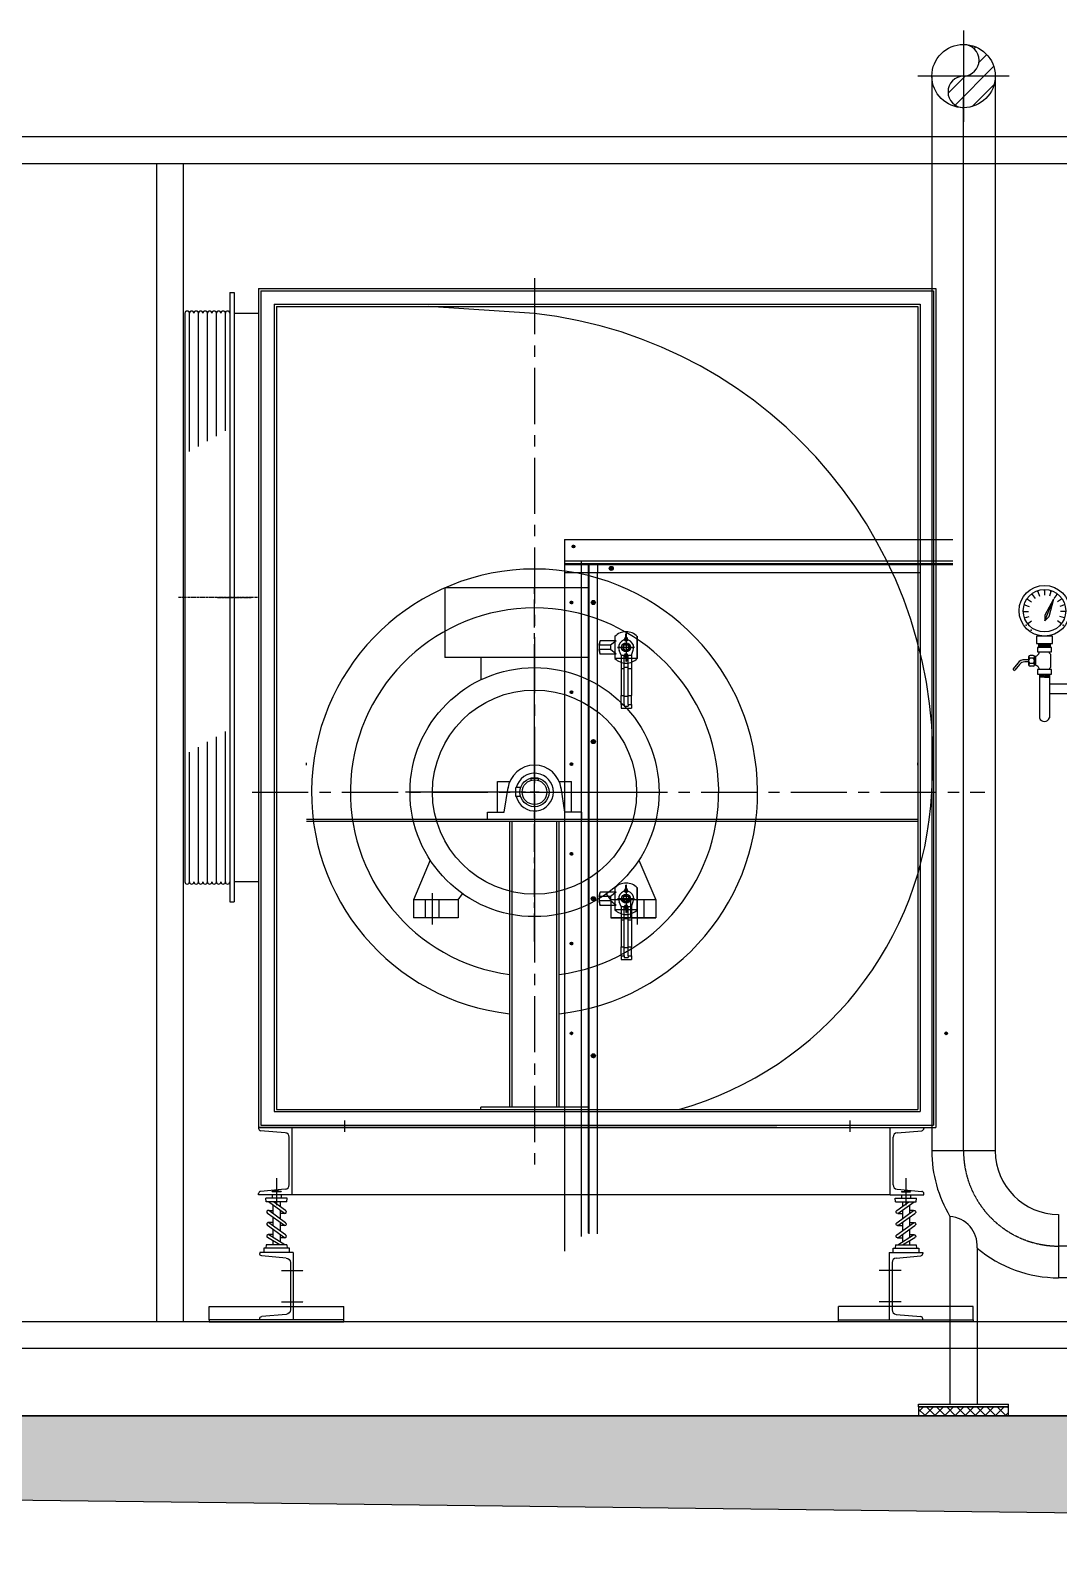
# Model space of a CAD drawing. Header units: millimetres. Extents: x -69706 to 52883, y -6882 to 68885.
# Drawn here: x -35721 to -33430, y 23984 to 27364 of the extents above; entities that cross this region are included whole.
import ezdxf

# ---------------------------------------------------------------- set-up
doc = ezdxf.new("R2010")
doc.units = ezdxf.units.MM
for name, pattern in [('YFM1P-長$0$CENTER', [2, 1.25, -0.25, 0.25, -0.25]), ('YFM1P-長$0$CENTER2', [1.125, 0.75, -0.125, 0.125, -0.125]), ('YFM1P-長$0$HIDDEN', [9.525, 6.35, -3.175])]:
    doc.linetypes.add(name, pattern=pattern)
for name, color, linetype in [('YFM1P-長$0$1', 7, 'Continuous'), ('YFM1P-長$0$ASHADE', 7, 'Continuous'), ('YFM1P-長$0$BILLET', 7, 'Continuous'), ('YFM1P-長$0$BOLT', 3, 'Continuous'), ('YFM1P-長$0$DIM', 2, 'Continuous'), ('YFM1P-長$0$DOOR-02-01', 230, 'Continuous'), ('YFM1P-長$0$FAN', 3, 'Continuous'), ('YFM1P-長$0$FLC', 40, 'Continuous'), ('YFM1P-長$0$HANDLE', 6, 'Continuous'), ('YFM1P-長$0$LOCKING', 191, 'Continuous'), ('YFM1P-長$0$M-FOUN', 252, 'Continuous'), ('YFM1P-長$0$M-PIPE-CHWS5', 160, 'Continuous'), ('YFM1P-長$0$M-PIPE-CHWS5_CL', 161, 'YFM1P-長$0$CENTER2'), ('YFM1P-長$0$MAU&DCC Valve Station$0$1', 1, 'Continuous'), ('YFM1P-長$0$MAU&DCC Valve Station$0$M-CWTR-VAVE', 4, 'Continuous'), ('YFM1P-長$0$MAU&DCC Valve Station$0$M-HVAC-5PIPE', 4, 'Continuous'), ('YFM1P-長$0$MAU&DCC Valve Station$0$M-PIPE-WWS35', 10, 'Continuous'), ('YFM1P-長$0$MOTOR', 7, 'Continuous'), ('YFM1P-長$0$TYPE14X10', 7, 'Continuous'), ('YFM1P-長$0$外觀', 4, 'Continuous'), ('YFM1P-長$0$彈簧', 161, 'Continuous'), ('YFM1P-長$0$槽鐵', 21, 'Continuous'), ('YFM1P-長$0$腳架', 7, 'Continuous'), ('YFM1P-長$0$虛線', 3, 'YFM1P-長$0$HIDDEN')]:
    doc.layers.add(name, color=color, linetype=linetype)
pattern_1 = [(50, (-286865.49, -42158.01), (182.18467, -15.939086), [19.05, -209.55]), (355, (-286865.49, -42158.01), (-35.24342, 191.05685), [15.24, -167.64058]), (100.451445, (-286850.3, -42159.34), (146.94125, 175.11775), [16.19001, -178.09024]), (46.1842, (-286865.49, -42107.21), (271.07904, -42.04233), [28.575, -314.325]), (96.63556, (-286842.9, -42110.72), (237.40413, 247.42612), [24.28502, -267.1356]), (351.18415, (-286865.49, -42107.2), (237.40413, 247.42612), [22.85997, -251.45973]), (21, (-286840.09, -42119.91), (151.61439, -102.2652), [19.05, -209.55]), (326, (-286840.09, -42119.91), (61.80203, 184.18797), [15.24, -167.64]), (71.451445, (-286827.45, -42128.43), (213.41642, 81.92277), [16.19001, -178.08994]), (37.5, (-286865.485, -42158.01), (3.088603, 84.555039), [0, -165.608, 0, -170.18, 0, -168.275]), (7.5, (-286865.485, -42158.01), (66.819663, 100.180575), [0, -97.028, 0, -161.798, 0, -64.135]), (327.5, (-286922.13, -42158.01), (135.590595, -5.728744), [0, -63.5, 0, -198.12, 0, -262.89]), (317.5, (-286947.53, -42158.01), (148.12918, 25.42649), [0, -82.55, 0, -131.572, 0, -186.69])]

# ---------------------------------------------------------------- blocks, each defined once
blk = doc.blocks.new('YFM1P-長$0$MAU&DCC Valve Station$0$ss')
at = {"layer": 'YFM1P-長$0$MAU&DCC Valve Station$0$M-CWTR-VAVE'}
for p, q in [((5348.7, 5314.2), (5357.5, 5307.8)), ((5359.1, 5324.6), (5365.5, 5315.8)), ((5372.1, 5331.2), (5375.5, 5320.9)), ((5386.6, 5333.5), (5386.6, 5322.6)), ((5406.5, 5314.3), (5387.3, 5278.6)), ((5387.6, 5265.4), (5406.5, 5314.3)), ((5406.5, 5314.3), (5396.6, 5274.9)), ((5401, 5331.2), (5397.7, 5320.9)), ((5414.1, 5324.6), (5407.7, 5315.8)), ((5424.4, 5314.2), (5415.6, 5307.8)), ((5339.8, 5286.7), (5350.7, 5286.7)), ((5342.1, 5301.2), (5352.4, 5297.8)), ((5342.1, 5272.3), (5352.4, 5275.6)), ((5387.3, 5278.6), (5387.6, 5265.4)), ((5396.6, 5274.9), (5387.6, 5265.4)), ((5431.1, 5301.2), (5420.7, 5297.8)), ((5431.1, 5272.3), (5420.7, 5275.6)), ((5433.4, 5286.7), (5422.5, 5286.7)), ((5348.7, 5259.2), (5357.5, 5265.6)), ((5424.4, 5259.2), (5415.6, 5265.6)), ((5368.6, 5231.6), (5368.6, 5215)), ((5404.6, 5231.6), (5368.6, 5231.6)), ((5368.6, 5215), (5404.6, 5215)), ((5371, 5206.6), (5371, 5196.3)), ((5402.1, 5206.6), (5371, 5206.6)), ((5374, 5206.6), (5374, 5215)), ((5374, 5212.5), (5399.2, 5214.5)), ((5374, 5210.5), (5399.2, 5212.5)), ((5374, 5208.6), (5399.2, 5210.5)), ((5374, 5206.6), (5399.2, 5208.6)), ((5399.2, 5215), (5399.2, 5206.6)), ((5402.1, 5196.3), (5402.1, 5206.6)), ((5404.6, 5215), (5404.6, 5231.6)), ((5351.3, 5178.9), (5342.7, 5178.9)), ((5351.3, 5174.2), (5342.7, 5174.2)), ((5351.3, 5185.3), (5351.3, 5167.8)), ((5351.3, 5185.3), (5351.3, 5167.8)), ((5361.1, 5188.4), (5354.4, 5188.4)), ((5361.1, 5182.2), (5354.4, 5182.2)), ((5364.2, 5185.3), (5364.2, 5167.8)), ((5366.8, 5186.9), (5366.8, 5166.3)), ((5371, 5196.3), (5402.1, 5196.3)), ((5397.7, 5193.8), (5397.7, 5196.3)), ((5400.7, 5190.8), (5397.7, 5193.8)), ((5400.7, 5162.4), (5400.7, 5190.8)), ((5327.5, 5171.7), (5316.9, 5158.5)), ((5331.2, 5168.7), (5320.6, 5155.5)), ((5361.1, 5170.9), (5354.4, 5170.9)), ((5361.1, 5164.7), (5354.4, 5164.7)), ((5371, 5156.9), (5371, 5146.6)), ((5402.1, 5156.9), (5371, 5156.9)), ((5371, 5146.6), (5402.1, 5146.6)), ((5375.7, 5146.6), (5375.7, 5049.4)), ((5375.7, 5144.8), (5397.5, 5143.1)), ((5375.7, 5142.8), (5397.5, 5141.1)), ((5375.7, 5140.8), (5397.5, 5139.1)), ((5378.6, 5146.6), (5397.5, 5145.1)), ((5397.5, 5146.6), (5397.5, 5049.4)), ((5400.7, 5162.4), (5397.7, 5159.4)), ((5397.7, 5159.4), (5397.7, 5156.9)), ((5402.1, 5146.6), (5402.1, 5156.9)), ((5397.5, 5125.5), (5476.6, 5125.5)), ((5397.5, 5103.7), (5476.6, 5103.7))]:
    blk.add_line(p, q, dxfattribs=at)
blk.add_lwpolyline([(5516.6, 5098.6), (5476.6, 5098.6), (5476.6, 5128.5), (5516.6, 5128.5)], close=True, dxfattribs=at)
for radius in [56.5, 47.3]:
    blk.add_circle((5386.6, 5288.1), radius, dxfattribs=at)
for centre, radius, start, end in [((5341.9, 5161.1), 17.9, 87.5039, 143.6351), ((5342.7, 5159.5), 14.7, 90, 141.139), ((5354.4, 5185.3), 3.1, 90, 270), ((5358.1, 5176.6), 6.74, 122.5505, 237.4495), ((5361.1, 5185.3), 3.1, 270, 90), ((5357.4, 5176.6), 6.74, 302.5505, 57.4495), ((5364.9, 5197.3), 10.4, 263.0366, 354.3974), ((5319.7, 5158.1), 2.75, 171.6144, 290.6636), ((5354.4, 5167.8), 3.1, 90, 270), ((5361.1, 5167.8), 3.1, 270, 90), ((5364.9, 5156.2), 10.4, 4.8138, 96.9634), ((5386.6, 5052.7), 11.4, 196.6033, 343.3967)]:
    blk.add_arc(centre, radius, start, end, dxfattribs=at)
for p in [(5348.7, 5314.2), (5359.1, 5324.6), (5372.1, 5331.2), (5386.6, 5333.5), (5401, 5331.2), (5414.1, 5324.6), (5339.8, 5286.7), (5342.1, 5301.2), (5433.4, 5286.7), (5342.1, 5272.3), (5345.7, 5256.2), (5357, 5244.9), (5428.3, 5256.2), (5431.1, 5272.3)]:
    blk.add_point(p, dxfattribs=at)
blk = doc.blocks.new('YFM1P-長$0$1')
at = {"layer": 'YFM1P-長$0$槽鐵'}
for p, q in [((0, 150), (0, 0)), ((0, 150), (75, 150)), ((15.6, 137.8), (70.4, 142.6)), ((75, 150), (75, 147.6)), ((6.5, 127.8), (6.5, 22.2)), ((0, 0), (75, 0)), ((15.6, 12.2), (70.4, 7.4)), ((75, 0), (75, 2.4))]:
    blk.add_line(p, q, dxfattribs=at)
for centre, radius, start, end in [((16.5, 127.8), 10, 95, 180), ((70, 147.6), 5, 275, 360), ((16.5, 22.2), 10, 180, 265), ((70, 2.4), 5, 0, 85)]:
    blk.add_arc(centre, radius, start, end, dxfattribs=at)
blk = doc.blocks.new('YFM1P-長$0$A$C26CC2670')
at = {"xscale": -1}
blk.add_blockref('YFM1P-長$0$1', (75, 0), dxfattribs=at)
blk = doc.blocks.new('YFM1P-長$0$A$C24910D2F')
at = {"layer": 'YFM1P-長$0$DIM', "linetype": 'YFM1P-長$0$CENTER2'}
for p, q in [((160.8, 114), (209.4, 114)), ((160.8, 44), (209.4, 44))]:
    blk.add_line(p, q, dxfattribs=at)
at = {"layer": 'YFM1P-長$0$槽鐵'}
for p, q in [((0, 34), (300, 34)), ((0, 4), (0, 34)), ((300, 4), (300, 34)), ((0, 4), (0, 0)), ((0, 0), (300, 0)), ((300, 0), (300, 4))]:
    blk.add_line(p, q, dxfattribs=at)
at = {"layer": 'YFM1P-長$0$虛線', "ltscale": 100}
for p, q in [((150, 4), (0, 4)), ((300, 4), (150, 4))]:
    blk.add_line(p, q, dxfattribs=at)
at = {"layer": 'YFM1P-長$0$ASHADE', "color": 4}
blk.add_blockref('YFM1P-長$0$A$C26CC2670', (112.5, 4), dxfattribs=at)
blk = doc.blocks.new('YFM1P-長$0$A$C05871275')
for p, q in [((11.6, 93.6), (20.7, 93.6)), ((46.3, 87), (36.5, 87))]:
    blk.add_line(p, q)
at = {"layer": 'YFM1P-長$0$DIM'}
blk.add_line((28.6, 165.5), (28.6, 105.5), dxfattribs=at)
at = {"layer": 'YFM1P-長$0$彈簧', "color": 0}
for p, q in [((38.6, 136), (18.6, 136)), ((18.6, 135), (18.6, 136)), ((31.6, 139), (25.6, 139)), ((25.6, 139), (25.6, 136)), ((31.6, 139), (31.6, 136)), ((38.6, 136), (38.6, 135)), ((5.6, 113), (4.7, 121)), ((52.4, 121), (4.7, 121)), ((51.6, 113), (5.6, 113)), ((47.1, 121), (10.1, 121)), ((46.3, 87), (10.4, 113)), ((38.6, 135), (18.6, 135)), ((38.6, 129), (18.6, 129)), ((18.6, 129), (18.6, 121)), ((20.7, 105.6), (20.7, 87)), ((48.6, 93.6), (22.1, 113)), ((36.5, 113), (36.5, 102.5)), ((38.6, 129), (38.6, 121)), ((51.6, 113), (52.4, 121)), ((46.3, 60), (8.5, 87.4)), ((48.6, 66.6), (11.6, 93.6)), ((20.7, 78.6), (20.7, 60)), ((36.5, 94.1), (36.5, 75.5)), ((46.3, 33), (8.5, 60.4)), ((20.7, 67), (10.1, 67)), ((20.7, 40), (10.1, 40)), ((48.6, 39.6), (11.6, 66.6)), ((46.9, 17.5), (11.6, 39.6)), ((20.7, 51.6), (20.7, 34)), ((36.5, 67.1), (36.5, 48.5)), ((47.1, 60), (36.5, 60)), ((36.5, 40.1), (36.5, 24.1)), ((36.6, 40), (36.5, 40)), ((57.2, 9.5), (0, 9.5)), ((0, 9.5), (0, 0)), ((5.6, 17.5), (4.7, 9.5)), ((51.6, 17.5), (5.6, 17.5)), ((36, 17.5), (8.5, 33.4)), ((47.1, 9.5), (10.1, 9.5)), ((44.2, 9.5), (13, 9.5)), ((20.7, 26.4), (20.7, 17.5)), ((47.1, 33), (36.5, 33)), ((51.6, 17.5), (52.4, 9.5)), ((57.2, 0), (57.2, 9.5)), ((57.2, 0), (0, 0))]:
    blk.add_line(p, q, dxfattribs=at)
for centre, start, end in [((10.1, 90.5), 63.7999, 243.7999), ((47.1, 90.5), 270, 63.7999), ((10.1, 63.5), 63.7999, 243.7999), ((10.1, 36.5), 63.7999, 243.7999), ((47.1, 63.5), 270, 63.7999), ((47.1, 36.5), 270, 63.7999)]:
    blk.add_arc(centre, 3.5, start, end, dxfattribs=at)
blk = doc.blocks.new('YFM1P-長$0$A$Cc3ad5393')
at = {"color": 252, "linetype": 'YFM1P-長$0$CENTER', "ltscale": 100}
for p, q in [((281467.6, 373911.9), (281467.6, 371932.6)), ((280838.5, 372766.7), (282471.1, 372766.7))]:
    blk.add_line(p, q, dxfattribs=at)
at = {"color": 252, "linetype": 'YFM1P-長$0$CENTER', "ltscale": 5}
for p, q in [((281671.6, 373114.6), (281671.6, 373063.7)), ((281688.1, 373089.1), (281655.1, 373089.1)), ((281687.6, 373089.1), (281655.6, 373089.1)), ((281671.6, 373105.6), (281671.6, 373072.6)), ((281671.6, 372554.6), (281671.6, 372503.7)), ((281671.6, 372545.6), (281671.6, 372512.6)), ((281688.1, 372529.1), (281655.1, 372529.1)), ((281687.6, 372529.1), (281655.6, 372529.1))]:
    blk.add_line(p, q, dxfattribs=at)
at = {"layer": 'YFM1P-長$0$1', "color": 252, "linetype": 'Continuous'}
for p, q in [((281646.6, 373113.6), (281646.6, 373064.6)), ((281671.1, 373111.1), (281671.1, 373119.6)), ((281672.1, 373111.1), (281672.1, 373119.6)), ((281696.6, 373064.6), (281696.6, 373113.6)), ((281671.1, 373067.1), (281671.1, 373058.6)), ((281672.1, 373067.1), (281672.1, 373058.6)), ((281646.6, 372553.6), (281646.6, 372504.6)), ((281671.1, 372551.1), (281671.1, 372559.6)), ((281672.1, 372551.1), (281672.1, 372559.6)), ((281696.6, 372504.6), (281696.6, 372553.6)), ((281671.1, 372507.1), (281671.1, 372498.6)), ((281672.1, 372507.1), (281672.1, 372498.6))]:
    blk.add_line(p, q, dxfattribs=at)
for centre, radius in [((281671.6, 373107.1), 3.46), ((281671.6, 373107.1), 2), ((281671.6, 373089.1), 10), ((281671.6, 373071.1), 3.46), ((281671.6, 373071.1), 2), ((281671.6, 372529.1), 10), ((281671.6, 372547.1), 3.46), ((281671.6, 372547.1), 2), ((281671.6, 372511.1), 3.46), ((281671.6, 372511.1), 2)]:
    blk.add_circle(centre, radius, dxfattribs=at)
for centre, radius, start, end in [((281671.6, 373089.1), 35, 44.4153, 135.5847), ((281671.6, 373107.1), 4, 97.1808, 82.8192), ((281671.6, 373089.1), 30.5, 89.0607, 90.9393), ((281671.6, 373107.4), 3.73, 82.3007, 97.6993), ((281671.6, 373071.1), 4, 277.1808, 262.8192), ((281671.6, 373089.1), 35, 224.4153, 315.5847), ((281671.6, 373070.8), 3.73, 262.3007, 277.6993), ((281671.6, 373089.1), 30.5, 269.0607, 270.9393), ((281671.6, 372529.1), 35, 44.4153, 135.5847), ((281671.6, 372547.1), 4, 97.1808, 82.8192), ((281671.6, 372529.1), 30.5, 89.0607, 90.9393), ((281671.6, 372547.4), 3.73, 82.3007, 97.6993), ((281671.6, 372529.1), 35, 224.4153, 315.5847), ((281671.6, 372511.1), 4, 277.1808, 262.8192), ((281671.6, 372510.8), 3.73, 262.3007, 277.6993), ((281671.6, 372529.1), 30.5, 269.0607, 270.9393)]:
    blk.add_arc(centre, radius, start, end, dxfattribs=at)
at = {"layer": 'YFM1P-長$0$BILLET', "color": 252}
for p, q in [((281646.6, 373114.1), (281646.6, 373064.1)), ((281696.6, 373114.1), (281696.6, 373064.1)), ((281696.6, 373064.1), (281646.6, 373064.1)), ((281646.6, 372554.1), (281646.6, 372504.1)), ((281696.6, 372554.1), (281696.6, 372504.1)), ((281696.6, 372504.1), (281646.6, 372504.1))]:
    blk.add_line(p, q, dxfattribs=at)
at = {"layer": 'YFM1P-長$0$BILLET', "color": 252, "linetype": 'YFM1P-長$0$CENTER', "ltscale": 5}
for p, q in [((281688.3, 373089.1), (281654.9, 373089.1)), ((281671.6, 373105.8), (281671.6, 373072.4)), ((281671.6, 372545.8), (281671.6, 372512.4)), ((281688.3, 372529.1), (281654.9, 372529.1))]:
    blk.add_line(p, q, dxfattribs=at)
at = {"layer": 'YFM1P-長$0$BOLT', "color": 252, "linetype": 'YFM1P-長$0$CENTER', "ltscale": 1.5}
for p, q in [((281662.3, 373089.1), (281680.9, 373089.1)), ((281671.6, 373098.4), (281671.6, 373079.8)), ((281671.6, 372538.4), (281671.6, 372519.8)), ((281662.3, 372529.1), (281680.9, 372529.1))]:
    blk.add_line(p, q, dxfattribs=at)
at = {"layer": 'YFM1P-長$0$DOOR-02-01', "color": 252}
for p, q in [((281671.6, 373106.1), (281671.6, 373108.1)), ((281672.6, 373107.1), (281670.6, 373107.1)), ((281672.6, 373071.1), (281670.6, 373071.1)), ((281671.6, 373070.1), (281671.6, 373072.1)), ((281672.6, 372547.1), (281670.6, 372547.1)), ((281671.6, 372546.1), (281671.6, 372548.1)), ((281672.6, 372511.1), (281670.6, 372511.1)), ((281671.6, 372510.1), (281671.6, 372512.1))]:
    blk.add_line(p, q, dxfattribs=at)
at = {"layer": 'YFM1P-長$0$FAN', "color": 252}
for p, q in [((281467.6, 373832.9), (281231.3, 373848.7)), ((280788.6, 372521.9), (280798.6, 372521.9))]:
    blk.add_line(p, q, dxfattribs=at)
at = {"layer": 'YFM1P-長$0$FAN', "color": 252, "linetype": 'YFM1P-長$0$CENTER', "ltscale": 5}
blk.add_line((280836.2, 373199.7), (280761.5, 373199.7), dxfattribs=at)
at = {"layer": 'YFM1P-長$0$FAN', "color": 252}
for centre, radius, start, end in [((281356.5, 372840.3), 998.8, 355.7853, 83.614), ((281467.6, 372766.7), 497, 276.3534, 263.6466), ((281467.6, 372766.7), 410.3, 277.7039, 262.2961), ((281579.6, 372804.8), 774, 285.7219, 357.197)]:
    blk.add_arc(centre, radius, start, end, dxfattribs=at)
at = {"layer": 'YFM1P-長$0$FLC', "color": 252}
for p, q in [((280688.6, 373833.7), (280688.6, 372566.7)), ((280698.6, 373525.4), (280698.6, 373833.7)), ((280718.6, 373537), (280718.6, 373833.7)), ((280738.6, 373548.5), (280738.6, 373833.7)), ((280758.6, 373560), (280758.6, 373833.7)), ((280778.6, 373571.6), (280778.6, 373833.7)), ((280788.6, 373833.7), (280788.6, 372566.7)), ((280738.6, 372566.7), (280738.6, 372878.5)), ((280758.6, 372566.7), (280758.6, 372890)), ((280778.6, 372566.7), (280778.6, 372901.6)), ((280698.6, 372566.7), (280698.6, 372855.4)), ((280718.6, 372566.7), (280718.6, 372867))]:
    blk.add_line(p, q, dxfattribs=at)
at = {"layer": 'YFM1P-長$0$FLC', "color": 252, "linetype": 'YFM1P-長$0$CENTER', "ltscale": 5}
blk.add_line((280850.5, 373200.2), (280673.5, 373200.2), dxfattribs=at)
at = {"layer": 'YFM1P-長$0$FLC', "color": 252}
for centre, start, end in [((280693.6, 373833.7), 0, 180), ((280693.6, 373833.7), 0, 180), ((280693.6, 373833.7), 0, 180), ((280693.6, 373833.7), 0, 180), ((280693.6, 373833.7), 0, 180), ((280693.6, 373833.7), 0, 180), ((280693.6, 373833.7), 0, 180), ((280693.6, 373833.7), 0, 180), ((280693.6, 373833.7), 0, 180), ((280693.6, 373833.7), 0, 180), ((280693.6, 373833.7), 0, 180), ((280693.6, 373833.7), 0, 180), ((280703.6, 373833.7), 0, 180), ((280713.6, 373833.7), 0, 180), ((280723.6, 373833.7), 0, 180), ((280733.6, 373833.7), 0, 180), ((280743.6, 373833.7), 0, 180), ((280753.6, 373833.7), 0, 180), ((280763.6, 373833.7), 0, 180), ((280773.6, 373833.7), 0, 180), ((280783.6, 373833.7), 0, 180), ((280693.6, 372566.7), 180, 0), ((280693.6, 372566.7), 180, 0), ((280693.6, 372566.7), 180, 0), ((280693.6, 372566.7), 180, 0), ((280693.6, 372566.7), 180, 0), ((280693.6, 372566.7), 180, 0), ((280693.6, 372566.7), 180, 0), ((280693.6, 372566.7), 180, 0), ((280693.6, 372566.7), 180, 0), ((280693.6, 372566.7), 180, 0), ((280693.6, 372566.7), 180, 0), ((280693.6, 372566.7), 180, 0), ((280703.6, 372566.7), 180, 0), ((280713.6, 372566.7), 180, 0), ((280723.6, 372566.7), 180, 0), ((280733.6, 372566.7), 180, 0), ((280743.6, 372566.7), 180, 0), ((280753.6, 372566.7), 180, 0), ((280763.6, 372566.7), 180, 0), ((280773.6, 372566.7), 180, 0), ((280783.6, 372566.7), 180, 0)]:
    blk.add_arc(centre, 5, start, end, dxfattribs=at)
at = {"layer": 'YFM1P-長$0$HANDLE', "color": 252, "linetype": 'YFM1P-長$0$CENTER', "ltscale": 5}
for p, q in [((281671.6, 373108), (281671.6, 373070.2)), ((281652.7, 373089.1), (281690.5, 373089.1)), ((281671.6, 372548), (281671.6, 372510.2)), ((281652.7, 372529.1), (281690.5, 372529.1))]:
    blk.add_line(p, q, dxfattribs=at)
at = {"layer": 'YFM1P-長$0$HANDLE', "color": 252, "linetype": 'Continuous'}
for p, q in [((281660.4, 373072), (281656, 373082.4)), ((281665.6, 373095.1), (281665.6, 373083.1)), ((281665.6, 373095.1), (281677.6, 373095.1)), ((281665.6, 373083.1), (281677.6, 373083.1)), ((281677.6, 373095.1), (281677.6, 373083.1)), ((281683.4, 373072), (281687.5, 373083.2)), ((281660.4, 373072), (281660.4, 373042)), ((281660.4, 373072), (281667.4, 373072)), ((281660.4, 373042), (281660.4, 372982)), ((281660.4, 373042), (281667.4, 373042)), ((281667.4, 373042), (281667.4, 373072)), ((281667.4, 373072), (281676.4, 373072)), ((281667.4, 373044.9), (281676.4, 373044.9)), ((281667.4, 372982), (281667.4, 373042)), ((281676.4, 373042), (281676.4, 373072)), ((281676.4, 373072), (281683.4, 373072)), ((281676.4, 372982), (281676.4, 373042)), ((281676.4, 373042), (281683.4, 373042)), ((281683.4, 373072), (281683.4, 373042)), ((281683.4, 373042), (281683.4, 372982)), ((281660.4, 372962), (281660.4, 372982)), ((281660.4, 372982), (281667.4, 372982)), ((281667.4, 372962), (281667.4, 372982)), ((281667.4, 372980.5), (281676.4, 372980.5)), ((281676.4, 372962), (281676.4, 372982)), ((281676.4, 372982), (281683.4, 372982)), ((281683.4, 372962), (281683.4, 372982)), ((281660.4, 372962), (281660.4, 372954)), ((281660.4, 372962), (281667.4, 372962)), ((281660.4, 372954), (281683.4, 372954)), ((281667.4, 372962), (281667.4, 372958)), ((281667.4, 372958), (281676.4, 372958)), ((281676.4, 372962), (281676.4, 372958)), ((281676.4, 372962), (281683.4, 372962)), ((281683.4, 372962), (281683.4, 372954)), ((281665.6, 372535.1), (281665.6, 372523.1)), ((281665.6, 372535.1), (281677.6, 372535.1)), ((281677.6, 372535.1), (281677.6, 372523.1)), ((281660.4, 372512), (281656, 372522.4)), ((281660.4, 372512), (281660.4, 372482)), ((281660.4, 372512), (281667.4, 372512)), ((281665.6, 372523.1), (281677.6, 372523.1)), ((281667.4, 372482), (281667.4, 372512)), ((281667.4, 372512), (281676.4, 372512)), ((281676.4, 372482), (281676.4, 372512)), ((281676.4, 372512), (281683.4, 372512)), ((281683.4, 372512), (281687.5, 372523.2)), ((281683.4, 372512), (281683.4, 372482)), ((281660.4, 372482), (281660.4, 372422)), ((281660.4, 372482), (281667.4, 372482)), ((281667.4, 372484.9), (281676.4, 372484.9)), ((281667.4, 372422), (281667.4, 372482)), ((281676.4, 372422), (281676.4, 372482)), ((281676.4, 372482), (281683.4, 372482)), ((281683.4, 372482), (281683.4, 372422)), ((281660.4, 372402), (281660.4, 372422)), ((281660.4, 372422), (281667.4, 372422)), ((281660.4, 372402), (281660.4, 372394)), ((281660.4, 372402), (281667.4, 372402)), ((281667.4, 372402), (281667.4, 372422)), ((281667.4, 372420.5), (281676.4, 372420.5)), ((281667.4, 372402), (281667.4, 372398)), ((281667.4, 372398), (281676.4, 372398)), ((281676.4, 372402), (281676.4, 372422)), ((281676.4, 372422), (281683.4, 372422)), ((281676.4, 372402), (281676.4, 372398)), ((281676.4, 372402), (281683.4, 372402)), ((281683.4, 372402), (281683.4, 372422)), ((281683.4, 372402), (281683.4, 372394)), ((281660.4, 372394), (281683.4, 372394))]:
    blk.add_line(p, q, dxfattribs=at)
for centre in [(281671.6, 373089.1), (281671.6, 372529.1)]:
    blk.add_arc(centre, 17, 339.8014, 203.0908, dxfattribs=at)
at = {"layer": 'YFM1P-長$0$LOCKING', "color": 252}
for p, q in [((281611.8, 373094.1), (281613.5, 373104.1)), ((281637, 373094.1), (281611.8, 373094.1)), ((281637, 373084.1), (281611.8, 373084.1)), ((281613.5, 373074.1), (281611.8, 373084.1)), ((281649.1, 373104.1), (281613.5, 373104.1)), ((281649.1, 373074.1), (281613.5, 373074.1)), ((281649.1, 373104.1), (281637, 373094.1)), ((281649.1, 373074.1), (281637, 373084.1)), ((281666.1, 373091.6), (281663.6, 373089.1)), ((281666.1, 373086.6), (281663.6, 373089.1)), ((281666.1, 373094.6), (281666.1, 373091.6)), ((281669.1, 373094.6), (281666.1, 373094.6)), ((281666.1, 373083.6), (281666.1, 373086.6)), ((281669.1, 373083.6), (281666.1, 373083.6)), ((281671.6, 373097.1), (281669.1, 373094.6)), ((281671.6, 373081.1), (281669.1, 373083.6)), ((281674.1, 373094.6), (281671.6, 373097.1)), ((281674.1, 373083.6), (281671.6, 373081.1)), ((281677.1, 373094.6), (281674.1, 373094.6)), ((281677.1, 373083.6), (281674.1, 373083.6)), ((281677.1, 373091.6), (281677.1, 373094.6)), ((281679.6, 373089.1), (281677.1, 373091.6)), ((281679.6, 373089.1), (281677.1, 373086.6)), ((281677.1, 373086.6), (281677.1, 373083.6)), ((281611.8, 372534.1), (281613.5, 372544.1)), ((281637, 372534.1), (281611.8, 372534.1)), ((281649.1, 372544.1), (281613.5, 372544.1)), ((281649.1, 372544.1), (281637, 372534.1)), ((281666.1, 372534.6), (281666.1, 372531.6)), ((281669.1, 372534.6), (281666.1, 372534.6)), ((281671.6, 372537.1), (281669.1, 372534.6)), ((281674.1, 372534.6), (281671.6, 372537.1)), ((281677.1, 372534.6), (281674.1, 372534.6)), ((281677.1, 372531.6), (281677.1, 372534.6)), ((281637, 372524.1), (281611.8, 372524.1)), ((281613.5, 372514.1), (281611.8, 372524.1)), ((281649.1, 372514.1), (281613.5, 372514.1)), ((281649.1, 372514.1), (281637, 372524.1)), ((281666.1, 372531.6), (281663.6, 372529.1)), ((281666.1, 372526.6), (281663.6, 372529.1)), ((281666.1, 372523.6), (281666.1, 372526.6)), ((281669.1, 372523.6), (281666.1, 372523.6)), ((281671.6, 372521.1), (281669.1, 372523.6)), ((281674.1, 372523.6), (281671.6, 372521.1)), ((281677.1, 372523.6), (281674.1, 372523.6)), ((281679.6, 372529.1), (281677.1, 372531.6)), ((281679.6, 372529.1), (281677.1, 372526.6)), ((281677.1, 372526.6), (281677.1, 372523.6))]:
    blk.add_line(p, q, dxfattribs=at)
at = {"layer": 'YFM1P-長$0$LOCKING', "color": 252, "linetype": 'YFM1P-長$0$CENTER', "ltscale": 8}
for p, q in [((281690.5, 373089.1), (281652.7, 373089.1)), ((281690.5, 372529.1), (281652.7, 372529.1))]:
    blk.add_line(p, q, dxfattribs=at)
at = {"layer": 'YFM1P-長$0$LOCKING', "color": 252}
for centre, radius, start, end in [((281671.6, 373089.1), 60, 175.2198, 184.7802), ((281671.6, 373089.1), 60, 165.5225, 175.2198), ((281671.6, 373089.1), 60, 184.7802, 194.4775), ((281671.6, 373089.1), 35, 171.7868, 188.2132), ((281671.6, 372529.1), 60, 175.2198, 184.7802), ((281671.6, 372529.1), 60, 165.5225, 175.2198), ((281671.6, 372529.1), 35, 171.7868, 188.2132), ((281671.6, 372529.1), 60, 184.7802, 194.4775)]:
    blk.add_arc(centre, radius, start, end, dxfattribs=at)
at = {"layer": 'YFM1P-長$0$MOTOR', "color": 252}
for p, q in [((281587.6, 373221.7), (281267.6, 373221.7)), ((281267.6, 373221.7), (281267.6, 373066.7)), ((281587.6, 373221.7), (281587.6, 373016.9)), ((281587.6, 373066.7), (281267.6, 373066.7)), ((281347.6, 373066.7), (281347.6, 373016.9)), ((281235.3, 372615), (281197.6, 372526.7)), ((281700, 372615), (281737.6, 372526.7)), ((281297.6, 372486.7), (281197.6, 372486.7)), ((281637.6, 372486.7), (281737.6, 372486.7))]:
    blk.add_line(p, q, dxfattribs=at)
at = {"layer": 'YFM1P-長$0$MOTOR', "color": 252, "linetype": 'YFM1P-長$0$CENTER', "ltscale": 50}
blk.add_line((281467.6, 372433.5), (281467.6, 373230), dxfattribs=at)
at = {"layer": 'YFM1P-長$0$MOTOR', "color": 252}
for radius in [277.5, 227.5]:
    blk.add_circle((281467.6, 372766.7), radius, dxfattribs=at)
at = {"layer": 'YFM1P-長$0$TYPE14X10', "color": 252}
for p, q in [((288725, 374226.7), (278125, 374226.7)), ((288665, 374166.7), (278125, 374166.7)), ((280625, 374166.7), (280625, 371586.7)), ((280685, 374166.7), (280685, 371586.7)), ((280685, 373566.7), (280685, 373446.7)), ((281534.6, 373329.2), (282399.6, 373329.2)), ((281534.6, 373329.2), (281534.6, 373274.2)), ((281534.6, 373314.2), (281534.6, 371744.2)), ((281553.6, 373314.2), (281551.1, 373314.2)), ((281554.1, 373314.2), (281555.1, 373314.2)), ((281554.6, 373315.2), (281554.6, 373317.7)), ((281554.6, 373313.7), (281554.6, 373314.7)), ((281554.6, 373313.2), (281554.6, 373310.7)), ((281555.6, 373314.2), (281558.1, 373314.2)), ((281534.6, 373281.7), (282399.6, 373281.7)), ((281572.1, 371776.7), (281572.1, 373281.7)), ((281534.6, 373276.2), (282399.6, 373276.2)), ((281534.6, 373274.2), (281607.6, 373274.2)), ((281534.6, 373274.2), (282399.6, 373274.2)), ((281534.6, 373256.2), (282326.6, 373256.2)), ((281587.6, 371784.2), (281587.6, 373274.2)), ((281589.6, 371782.2), (281589.6, 373276.2)), ((281589.6, 373276.2), (281589.6, 373274.2)), ((281607.6, 373274.2), (281607.6, 373256.2)), ((281607.6, 371782.2), (281607.6, 373256.2)), ((281637.6, 373265.2), (281633.6, 373265.2)), ((281638.1, 373265.2), (281639.1, 373265.2)), ((281638.6, 373266.2), (281638.6, 373270.2)), ((281638.6, 373264.7), (281638.6, 373265.7)), ((281638.6, 373264.2), (281638.6, 373260.2)), ((281639.6, 373265.2), (281643.6, 373265.2)), ((281548.6, 373189.2), (281546.1, 373189.2)), ((281550.1, 373189.2), (281549.1, 373189.2)), ((281549.6, 373190.2), (281549.6, 373192.7)), ((281549.6, 373189.7), (281549.6, 373188.7)), ((281549.6, 373188.2), (281549.6, 373185.7)), ((281550.6, 373189.2), (281553.1, 373189.2)), ((281597.6, 373189.2), (281593.6, 373189.2)), ((281599.1, 373189.2), (281598.1, 373189.2)), ((281598.6, 373190.2), (281598.6, 373194.2)), ((281598.6, 373189.7), (281598.6, 373188.7)), ((281598.6, 373188.2), (281598.6, 373184.2)), ((281599.6, 373189.2), (281603.6, 373189.2)), ((281548.6, 372989.2), (281546.1, 372989.2)), ((281550.1, 372989.2), (281549.1, 372989.2)), ((281549.6, 372990.2), (281549.6, 372992.7)), ((281549.6, 372989.7), (281549.6, 372988.7)), ((281549.6, 372988.2), (281549.6, 372985.7)), ((281550.6, 372989.2), (281553.1, 372989.2)), ((281597.6, 372879.2), (281593.6, 372879.2)), ((281599.1, 372879.2), (281598.1, 372879.2)), ((281598.6, 372880.2), (281598.6, 372884.2)), ((281598.6, 372879.7), (281598.6, 372878.7)), ((281598.6, 372878.2), (281598.6, 372874.2)), ((281599.6, 372879.2), (281603.6, 372879.2)), ((281548.6, 372829.2), (281546.1, 372829.2)), ((281550.1, 372829.2), (281549.1, 372829.2)), ((281549.6, 372830.2), (281549.6, 372832.7)), ((281549.6, 372829.7), (281549.6, 372828.7)), ((281549.6, 372828.2), (281549.6, 372825.7)), ((281550.6, 372829.2), (281553.1, 372829.2)), ((281548.6, 372629.2), (281546.1, 372629.2)), ((281550.1, 372629.2), (281549.1, 372629.2)), ((281549.6, 372630.2), (281549.6, 372632.7)), ((281549.6, 372629.7), (281549.6, 372628.7)), ((281549.6, 372628.2), (281549.6, 372625.7)), ((281550.6, 372629.2), (281553.1, 372629.2)), ((281598.6, 372530.2), (281598.6, 372534.2)), ((281597.6, 372529.2), (281593.6, 372529.2)), ((281599.1, 372529.2), (281598.1, 372529.2)), ((281598.6, 372529.7), (281598.6, 372528.7)), ((281598.6, 372528.2), (281598.6, 372524.2)), ((281599.6, 372529.2), (281603.6, 372529.2)), ((281549.6, 372430.2), (281549.6, 372432.7)), ((281548.6, 372429.2), (281546.1, 372429.2)), ((281550.1, 372429.2), (281549.1, 372429.2)), ((281549.6, 372429.7), (281549.6, 372428.7)), ((281549.6, 372428.2), (281549.6, 372425.7)), ((281550.6, 372429.2), (281553.1, 372429.2)), ((281548.6, 372229.2), (281546.1, 372229.2)), ((281548.6, 372229.2), (281546.1, 372229.2)), ((281550.1, 372229.2), (281549.1, 372229.2)), ((281550.1, 372229.2), (281549.1, 372229.2)), ((281549.6, 372230.2), (281549.6, 372232.7)), ((281549.6, 372230.2), (281549.6, 372232.7)), ((281549.6, 372229.7), (281549.6, 372228.7)), ((281549.6, 372229.7), (281549.6, 372228.7)), ((281550.6, 372229.2), (281553.1, 372229.2)), ((281550.6, 372229.2), (281553.1, 372229.2)), ((282383.6, 372229.2), (282381.1, 372229.2)), ((282384.1, 372229.2), (282385.1, 372229.2)), ((282384.6, 372230.2), (282384.6, 372232.7)), ((282384.6, 372228.7), (282384.6, 372229.7)), ((282385.6, 372229.2), (282388.1, 372229.2)), ((281549.6, 372228.2), (281549.6, 372225.7)), ((281549.6, 372228.2), (281549.6, 372225.7)), ((282384.6, 372228.2), (282384.6, 372225.7)), ((281597.6, 372179.2), (281593.6, 372179.2)), ((281599.1, 372179.2), (281598.1, 372179.2)), ((281598.6, 372180.2), (281598.6, 372184.2)), ((281598.6, 372179.7), (281598.6, 372178.7)), ((281598.6, 372178.2), (281598.6, 372174.2)), ((281599.6, 372179.2), (281603.6, 372179.2)), ((288665, 371586.7), (278125, 371586.7)), ((288665, 371586.7), (278125, 371586.7)), ((288725, 371526.7), (278125, 371526.7)), ((288725, 371526.7), (278125, 371526.7)), ((288700, 371376.7), (278150, 371376.7))]:
    blk.add_line(p, q, dxfattribs=at)
for centre, radius in [((281554.6, 373314.2), 3), ((281638.6, 373265.2), 4.5), ((281638.6, 373265.2), 3), ((281549.6, 373189.2), 3), ((281598.6, 373189.2), 4.5), ((281598.6, 373189.2), 3), ((281549.6, 372989.2), 3), ((281598.6, 372879.2), 4.5), ((281598.6, 372879.2), 3), ((281549.6, 372829.2), 3), ((281549.6, 372629.2), 3), ((281598.6, 372529.2), 4.5), ((281598.6, 372529.2), 3), ((281549.6, 372429.2), 3), ((281549.6, 372229.2), 3), ((281549.6, 372229.2), 3), ((282384.6, 372229.2), 3), ((281598.6, 372179.2), 4.5), ((281598.6, 372179.2), 3)]:
    blk.add_circle(centre, radius, dxfattribs=at)
at = {"layer": 'YFM1P-長$0$外觀', "color": 252}
for p, q in [((280852.6, 373888.7), (282361.6, 373888.7)), ((280852.6, 373888.7), (280852.6, 372019.7)), ((282361.6, 373888.7), (282361.6, 372019.7)), ((280788.6, 373879.7), (280798.6, 373879.7)), ((280788.6, 373879.7), (280788.6, 372521.9)), ((280798.6, 373879.7), (280798.6, 372521.9)), ((280857.6, 373883.7), (282356.6, 373883.7)), ((280857.6, 373883.7), (280857.6, 372024.7)), ((280887.6, 373853.7), (282326.6, 373853.7)), ((280887.6, 373853.7), (280887.6, 372054.7)), ((282326.6, 373853.7), (282326.6, 372054.7)), ((282356.6, 373883.7), (282356.6, 372024.7)), ((280798.6, 373834.2), (280852.6, 373834.2)), ((280892.6, 373848.7), (282321.6, 373848.7)), ((280892.6, 373848.7), (280892.6, 372059.7)), ((282321.6, 373848.7), (282321.6, 372059.7)), ((281385.1, 372790.4), (281412.5, 372790.4)), ((281385.1, 372721.7), (281385.1, 372790.4)), ((281400.1, 372721.7), (281408.5, 372777.1)), ((281425.6, 372756.7), (281425.6, 372776.7)), ((281436.7, 372776.7), (281425.6, 372776.7)), ((281459.6, 372798), (281475.6, 372798)), ((281459.6, 372798), (281459.6, 372793)), ((281475.6, 372798), (281475.6, 372793)), ((281522.8, 372790.4), (281550.1, 372790.4)), ((281535.1, 372721.7), (281526.7, 372777.1)), ((281550.1, 372721.7), (281550.1, 372790.4)), ((281436.7, 372756.7), (281425.6, 372756.7)), ((280959.6, 372706.7), (282321.6, 372706.7)), ((280959.6, 372701.7), (282321.6, 372701.7)), ((281362.6, 372721.7), (281400.1, 372721.7)), ((281362.6, 372706.7), (281362.6, 372721.7)), ((281412.6, 372064.7), (281412.6, 372701.7)), ((281417.6, 372064.7), (281417.6, 372701.7)), ((281517.6, 372064.7), (281517.6, 372701.7)), ((281522.6, 372064.7), (281522.6, 372701.7)), ((281572.6, 372721.7), (281535.1, 372721.7)), ((281572.6, 372706.7), (281572.6, 372721.7)), ((280798.6, 372567.2), (280852.6, 372567.2)), ((281239.1, 372541.7), (281239.1, 372471.7)), ((281297.6, 372526.7), (281307.2, 372540.3)), ((281637.6, 372526.7), (281628, 372540.3)), ((281696.1, 372541.7), (281696.1, 372471.7)), ((281297.6, 372526.7), (281197.6, 372526.7)), ((281197.6, 372526.7), (281197.6, 372486.7)), ((281297.6, 372526.7), (281297.6, 372486.7)), ((281637.6, 372526.7), (281637.6, 372486.7)), ((281737.6, 372526.7), (281637.6, 372526.7)), ((281737.6, 372526.7), (281737.6, 372486.7)), ((281297.6, 372486.7), (281197.6, 372486.7)), ((281737.6, 372486.7), (281637.6, 372486.7)), ((280892.6, 372059.7), (282321.6, 372059.7)), ((281587.6, 372064.7), (281347.6, 372064.7)), ((281347.6, 372059.7), (281347.6, 372064.7)), ((281347.6, 372059.7), (281587.6, 372059.7)), ((281587.6, 372059.7), (281587.6, 372064.7)), ((280887.6, 372054.7), (282326.6, 372054.7)), ((281044.1, 372034.7), (281044.1, 372009.7)), ((282170.1, 372034.7), (282170.1, 372009.7)), ((280852.6, 372019.7), (282361.6, 372019.7)), ((280857.6, 372024.7), (282356.6, 372024.7))]:
    blk.add_line(p, q, dxfattribs=at)
at = {"layer": 'YFM1P-長$0$外觀', "color": 252, "linetype": 'YFM1P-長$0$HIDDEN', "ltscale": 50}
for p, q in [((281224.1, 372526.7), (281224.1, 372486.7)), ((281254.1, 372526.7), (281254.1, 372486.7)), ((281681.1, 372526.7), (281681.1, 372486.7)), ((281711.1, 372526.7), (281711.1, 372486.7))]:
    blk.add_line(p, q, dxfattribs=at)
at = {"layer": 'YFM1P-長$0$外觀', "color": 252}
for radius in [32.5, 27.5]:
    blk.add_circle((281467.6, 372766.7), radius, dxfattribs=at)
for radius, start, end in [(60, 7.3028, 172.6972), (42, 193.7741, 166.2259)]:
    blk.add_arc((281467.6, 372766.7), radius, start, end, dxfattribs=at)
at = {"layer": 'YFM1P-長$0$槽鐵', "color": 252}
for p, q in [((281467.6, 372786.7), (281467.6, 373054.2)), ((281467.6, 372756.7), (281467.6, 372776.7)), ((281447.6, 372766.7), (281180.1, 372766.7)), ((281477.6, 372766.7), (281457.6, 372766.7)), ((281467.6, 372746.7), (281467.6, 372479.2)), ((281487.6, 372766.7), (281755.1, 372766.7)), ((280852.6, 372019.7), (280852.6, 372017.3)), ((280927.6, 372019.7), (280852.6, 372019.7)), ((280912, 372007.5), (280857.2, 372012.3)), ((280921.1, 371891.9), (280921.1, 371997.6)), ((282007.6, 372019.7), (280927.6, 372019.7)), ((280927.6, 371869.7), (280927.6, 372019.7)), ((282260.1, 371869.7), (282260.1, 372019.7)), ((282260.1, 372019.7), (282335.1, 372019.7)), ((282266.6, 371891.9), (282266.6, 371997.6)), ((282275.8, 372007.5), (282330.6, 372012.3)), ((282335.1, 372019.7), (282335.1, 372017.3)), ((280852.6, 371869.7), (280852.6, 371872.1)), ((280927.6, 371869.7), (280852.6, 371869.7)), ((280912, 371881.9), (280857.2, 371877.1)), ((282260.1, 371869.7), (280927.6, 371869.7)), ((282260.1, 371869.7), (282335.1, 371869.7)), ((282275.8, 371881.9), (282330.6, 371877.1)), ((282335.1, 371869.7), (282335.1, 371872.1))]:
    blk.add_line(p, q, dxfattribs=at)
for centre, radius, start, end in [((280857.6, 372017.3), 5, 180, 265), ((280911.1, 371997.6), 10, 0, 85), ((282276.6, 371997.6), 10, 95, 180), ((282330.1, 372017.3), 5, 275, 0), ((280911.1, 371891.9), 10, 275, 0), ((282276.6, 371891.9), 10, 180, 265), ((280857.6, 371872.1), 5, 95, 180), ((282330.1, 371872.1), 5, 0, 85)]:
    blk.add_arc(centre, radius, start, end, dxfattribs=at)
at = {"layer": 'YFM1P-長$0$腳架', "color": 252}
for p, q in [((280959.6, 372826.7), (280959.6, 372831.7)), ((282321.6, 372826.7), (282321.6, 372831.7))]:
    blk.add_line(p, q, dxfattribs=at)
at = {"color": 252}
for name, p in [('YFM1P-長$0$A$C05871275', (280864.1, 371740.7)), ('YFM1P-長$0$A$C24910D2F', (280742.6, 371586.7))]:
    blk.add_blockref(name, p, dxfattribs=at)
at = {"color": 252, "xscale": -1}
for name, p in [('YFM1P-長$0$A$C05871275', (282323.7, 371740.7)), ('YFM1P-長$0$A$C24910D2F', (282445.1, 371586.7))]:
    blk.add_blockref(name, p, dxfattribs=at)

msp = doc.modelspace()

# ---------------------------------------------------------------- hatches: boundary and pattern name
at = {"layer": 'YFM1P-長$0$M-FOUN'}
h = msp.add_hatch(dxfattribs=at)
h.set_pattern_fill('AR-CONC', color=252)
h.set_pattern_definition(pattern_1)
h.paths.add_polyline_path([(-27040.485, 24277.006), (-27040.485, 23983.506), (-38915.485, 24127.006), (-38915.485, 24277.006)])
h = msp.add_hatch(dxfattribs=at)
h.set_pattern_fill('AR-CONC', color=252)
h.set_pattern_definition(pattern_1)
h.paths.add_polyline_path([(-27040.485, 24277.006), (-27040.485, 23983.506), (-38915.485, 24127.006), (-38915.485, 24277.006)])
at = {"layer": 'YFM1P-長$0$M-PIPE-CHWS5_CL'}
h = msp.add_hatch(dxfattribs=at)
h.set_pattern_fill('ANSI31', color=256, scale=9.251969, style=0)
h.set_pattern_definition([(225, (-144976.996, 38100.126), (20.771262, -20.771262), [])])
h.paths.add_polyline_path([(-33642.06, 27192.006, -0.98116323), (-33642.073, 27262.493, 0.98116323), (-33642.06, 27333.006, -0.41421356), (-33571.56, 27262.506, -0.41421356)])
at = {"layer": 'YFM1P-長$0$MAU&DCC Valve Station$0$M-HVAC-5PIPE'}
h = msp.add_hatch(dxfattribs=at)
h.set_pattern_fill('ANSI37', color=1, scale=5, style=0)
h.set_pattern_definition([(45, (81758.08, -25046.03), (-11.2253202, 11.2253202), []), (135, (81758.08, -25046.03), (-11.2253202, -11.2253202), [])])
h.paths.add_polyline_path([(-33742.06, 24297.006), (-33742.06, 24277.006), (-33542.06, 24277.006), (-33542.06, 24297.006)])

# ---------------------------------------------------------------- linework, layer by layer
at = {"layer": 'YFM1P-長$0$M-FOUN', "color": 252, "elevation": 0}
msp.add_lwpolyline([(-27040.485, 24277.006), (-27040.485, 23983.506), (-38915.485, 24127.006), (-38915.485, 24277.006), (-27040.485, 24277.006)], dxfattribs=at)
at = {"layer": 'YFM1P-長$0$M-PIPE-CHWS5'}
for p, q in [((-33642.06, 27364.326, -0.948), (-33642.06, 27160.643, -0.948)), ((-33540.219, 27262.506, 0), (-33743.902, 27262.506, 0)), ((-33712.71, 27262.506, 0), (-33712.71, 24867.381, 0)), ((-33571.41, 27262.506, 0), (-33571.41, 24867.381, 0)), ((-33571.41, 24867.381, 0), (-33712.71, 24867.381, 0)), ((-33430.11, 24726.081, 0), (-33430.11, 24584.781, 0)), ((-31957.435, 24584.781, 0), (-33430.11, 24584.781, 0))]:
    msp.add_line(p, q, dxfattribs=at)
msp.add_circle((-33642.06, 27262.506, 0), 70.5, dxfattribs=at)
for centre, radius, start, end in [((-33642.737, 27297.75, 0), 35.263, 271.099658, 88.900342), ((-33641.396, 27227.25, 0), 35.25, 91.07933, 268.92067), ((-33430.11, 24867.381, 0), 282.6, 180, 211.048377), ((-33430.11, 24867.381, 0), 141.3, 180, 270), ((-33430.11, 24867.381, 0), 282.6, 229.96407, 270)]:
    msp.add_arc(centre, radius, start, end, dxfattribs=at)
at = {"layer": 'YFM1P-長$0$M-PIPE-CHWS5_CL'}
for p, q in [((-33642.06, 24867.381, 0), (-33642.06, 27216.958, 0)), ((-31957.435, 24655.431, 0), (-33430.11, 24655.431, 0))]:
    msp.add_line(p, q, dxfattribs=at)
msp.add_arc((-33430.11, 24867.381, 0), 211.95, 180, 270, dxfattribs=at)
at = {"layer": 'YFM1P-長$0$MAU&DCC Valve Station$0$M-HVAC-5PIPE'}
msp.add_line((-33742.06, 24297.006, 0), (-33542.06, 24297.006, 0), dxfattribs=at)
at = {"layer": 'YFM1P-長$0$MAU&DCC Valve Station$0$M-HVAC-5PIPE', "color": 1, "elevation": 0}
msp.add_lwpolyline([(-33742.06, 24297.006), (-33742.06, 24277.006), (-33542.06, 24277.006), (-33542.06, 24297.006), (-33742.06, 24297.006)], dxfattribs=at)
at = {"layer": 'YFM1P-長$0$MAU&DCC Valve Station$0$M-PIPE-WWS35'}
for p, q in [((-33672.223, 24721.627, 0), (-33672.223, 24303.006, 0)), ((-33611.898, 24651.704, 0), (-33611.898, 24303.006, 0)), ((-33742.06, 24303.006, 0), (-33542.06, 24303.006, 0)), ((-33742.06, 24297.006, 0), (-33742.06, 24303.006, 0)), ((-33542.06, 24297.006, 0), (-33542.06, 24303.006, 0))]:
    msp.add_line(p, q, dxfattribs=at)
msp.add_arc((-33677.022, 24656.503, 0), 65.301, 355.785524, 85.785524, dxfattribs=at)

# ---------------------------------------------------------------- block references
at = {"layer": 'YFM1P-長$0$M-FOUN'}
msp.add_blockref('YFM1P-長$0$A$Cc3ad5393', (-316065.485, -347099.719, 0), dxfattribs=at)
at = {"layer": 'YFM1P-長$0$MAU&DCC Valve Station$0$1'}
msp.add_blockref('YFM1P-長$0$MAU&DCC Valve Station$0$ss', (-38848.299, 20782.939, 0), dxfattribs=at)

doc.saveas('drawing.dxf')
